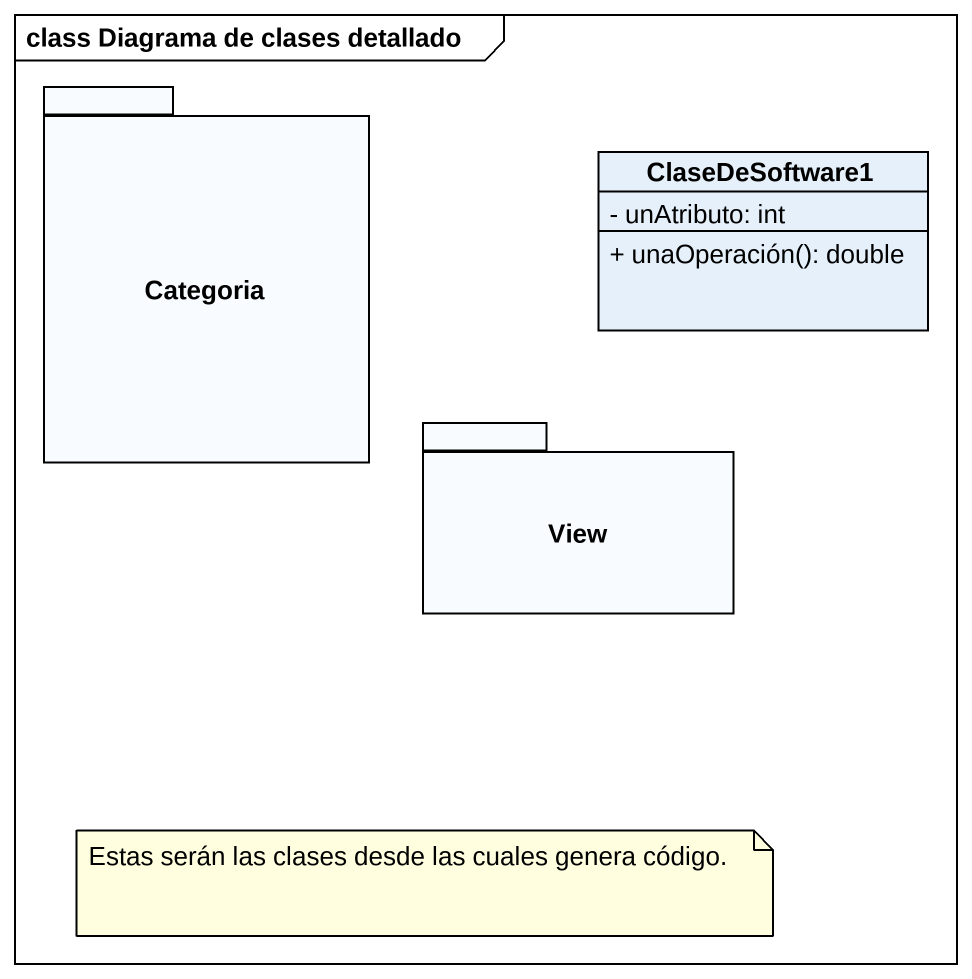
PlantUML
@startuml
mainframe class Diagrama de clases detallado
hide circle
hide empty members
skinparam classAttributeIconSize 0
package Categoria {
}
class ClaseDeSoftware1 {
  - unAtributo: int
  + unaOperación(): double
}
package View {
}
note as N1
  Estas serán las clases desde las cuales genera código.
end note
@enduml
